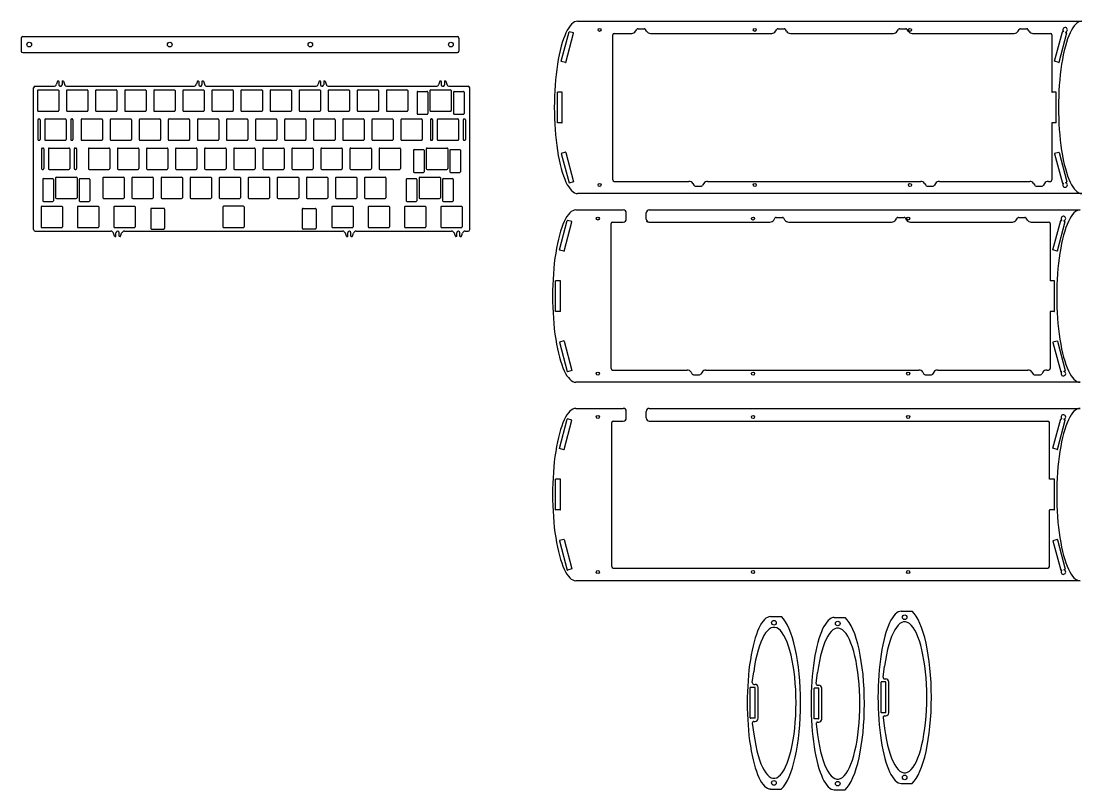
# Model space of a CAD drawing. Header units: millimetres. Extents: x -1211 to -100, y -1155 to 1320.
# Drawn here: x -1211 to -516, y -403 to 100 of the extents above; entities that cross this region are included whole.
import ezdxf

# ---------------------------------------------------------------- set-up
doc = ezdxf.new("R2010")
doc.units = ezdxf.units.MM
doc.layers.get('0').update_dxf_attribs({"lineweight": 25, "true_color": 0xffffff})
doc.layers.add('f1', color=7, linetype='Continuous', lineweight=25, true_color=0x000000)
doc.layers.add('Plate', color=7, linetype='Continuous', lineweight=25, true_color=0x000000)

msp = doc.modelspace()

# ---------------------------------------------------------------- linework, layer by layer
for p, q in [((-846.41, 100.09), (-516.05, 100.09)), ((-823.38, -3.84), (-823.38, 91.09)), ((-822.38, 92.09), (-810.94, 92.09)), ((-808.41, 93.47), (-807.64, 94.68)), ((-806.8, 95.14), (-802.8, 95.14)), ((-801.19, 93.47), (-801.95, 94.68)), ((-798.66, 92.09), (-719.24, 92.09)), ((-716.72, 93.47), (-715.95, 94.68)), ((-715.1, 95.14), (-711.1, 95.14)), ((-709.49, 93.47), (-710.26, 94.68)), ((-706.96, 92.09), (-639.49, 92.09)), ((-636.96, 93.47), (-636.19, 94.68)), ((-635.35, 95.14), (-631.35, 95.14)), ((-629.74, 93.47), (-630.5, 94.68)), ((-627.21, 92.09), (-560.34, 92.09)), ((-557.82, 93.47), (-557.05, 94.68)), ((-556.2, 95.14), (-552.2, 95.14)), ((-550.59, 93.47), (-551.36, 94.68)), ((-548.06, 92.09), (-536.63, 92.09)), ((-535.63, 91.09), (-535.63, 53.77)), ((-1202.88, -36.46), (-1202.88, 56.46)), ((-1201.88, 57.46), (-1189.8, 57.46)), ((-1187.27, 60.76), (-1187.9, 58.84)), ((-1186.35, 60.66), (-1186.35, 58.51)), ((-1184.25, 60.66), (-1184.25, 58.51)), ((-1183.33, 60.76), (-1182.7, 58.84)), ((-1180.8, 57.46), (-1098.1, 57.46)), ((-1095.57, 60.76), (-1096.2, 58.84)), ((-1094.65, 60.66), (-1094.65, 58.51)), ((-1092.55, 60.66), (-1092.55, 58.51)), ((-1091.63, 60.76), (-1091, 58.84)), ((-1089.1, 57.46), (-1018.35, 57.46)), ((-1015.82, 60.76), (-1016.45, 58.84)), ((-1014.9, 60.66), (-1014.9, 58.51)), ((-1012.8, 60.66), (-1012.8, 58.51)), ((-1011.88, 60.76), (-1011.25, 58.84)), ((-1009.35, 57.46), (-939.2, 57.46)), ((-936.67, 60.76), (-937.3, 58.84)), ((-935.75, 60.66), (-935.75, 58.51)), ((-933.65, 60.66), (-933.65, 58.51)), ((-932.73, 60.76), (-932.1, 58.84)), ((-930.2, 57.46), (-918.12, 57.46)), ((-917.12, -36.46), (-917.12, 56.46)), ((-1200.35, 54.6), (-1200.35, 41.6)), ((-1199.85, 55.1), (-1186.85, 55.1)), ((-1186.35, 54.6), (-1186.35, 41.6)), ((-1181.3, 54.6), (-1181.3, 41.6)), ((-1180.8, 55.1), (-1167.8, 55.1)), ((-1167.3, 54.6), (-1167.3, 41.6)), ((-1162.25, 54.6), (-1162.25, 41.6)), ((-1161.75, 55.1), (-1148.75, 55.1)), ((-1148.25, 54.6), (-1148.25, 41.6)), ((-1143.2, 54.6), (-1143.2, 41.6)), ((-1142.7, 55.1), (-1129.7, 55.1)), ((-1129.2, 54.6), (-1129.2, 41.6)), ((-1124.15, 54.6), (-1124.15, 41.6)), ((-1123.65, 55.1), (-1110.65, 55.1)), ((-1110.15, 54.6), (-1110.15, 41.6)), ((-1105.1, 54.6), (-1105.1, 41.6)), ((-1104.6, 55.1), (-1091.6, 55.1)), ((-1091.1, 54.6), (-1091.1, 41.6)), ((-1086.05, 54.6), (-1086.05, 41.6)), ((-1085.55, 55.1), (-1072.55, 55.1)), ((-1072.05, 54.6), (-1072.05, 41.6)), ((-1067, 54.6), (-1067, 41.6)), ((-1066.5, 55.1), (-1053.5, 55.1)), ((-1053, 54.6), (-1053, 41.6)), ((-1047.95, 54.6), (-1047.95, 41.6)), ((-1047.45, 55.1), (-1034.45, 55.1)), ((-1033.95, 54.6), (-1033.95, 41.6)), ((-1028.9, 54.6), (-1028.9, 41.6)), ((-1028.4, 55.1), (-1015.4, 55.1)), ((-1014.9, 54.6), (-1014.9, 41.6)), ((-1009.85, 54.6), (-1009.85, 41.6)), ((-1009.35, 55.1), (-996.35, 55.1)), ((-995.85, 54.6), (-995.85, 41.6)), ((-990.8, 54.6), (-990.8, 41.6)), ((-990.3, 55.1), (-977.3, 55.1)), ((-976.8, 54.6), (-976.8, 41.6)), ((-971.75, 54.6), (-971.75, 41.6)), ((-971.25, 55.1), (-958.25, 55.1)), ((-957.75, 54.6), (-957.75, 41.6)), ((-951.61, 53.6), (-951.61, 39.6)), ((-951.11, 54.1), (-945.11, 54.1)), ((-944.61, 53.6), (-944.61, 39.6)), ((-943.18, 54.6), (-943.18, 41.6)), ((-942.68, 55.1), (-929.68, 55.1)), ((-929.18, 54.6), (-929.18, 41.6)), ((-927.74, 53.6), (-927.74, 39.6)), ((-927.24, 54.1), (-921.24, 54.1)), ((-920.74, 53.6), (-920.74, 39.6)), ((-1200.09, 35.55), (-1200.09, 22.55)), ((-1199.85, 41.1), (-1186.85, 41.1)), ((-1199.59, 36.05), (-1199.09, 36.05)), ((-1198.59, 35.55), (-1198.59, 22.55)), ((-1195.59, 35.55), (-1195.59, 22.55)), ((-1195.09, 36.05), (-1182.09, 36.05)), ((-1181.59, 35.55), (-1181.59, 22.55)), ((-1180.8, 41.1), (-1167.8, 41.1)), ((-1178.59, 35.55), (-1178.59, 22.55)), ((-1178.09, 36.05), (-1177.59, 36.05)), ((-1177.09, 35.55), (-1177.09, 22.55)), ((-1171.78, 35.55), (-1171.78, 22.55)), ((-1171.28, 36.05), (-1158.28, 36.05)), ((-1161.75, 41.1), (-1148.75, 41.1)), ((-1157.78, 35.55), (-1157.78, 22.55)), ((-1152.72, 35.55), (-1152.72, 22.55)), ((-1152.22, 36.05), (-1139.22, 36.05)), ((-1142.7, 41.1), (-1129.7, 41.1)), ((-1138.72, 35.55), (-1138.72, 22.55)), ((-1133.68, 35.55), (-1133.68, 22.55)), ((-1133.18, 36.05), (-1120.18, 36.05)), ((-1123.65, 41.1), (-1110.65, 41.1)), ((-1119.68, 35.55), (-1119.68, 22.55)), ((-1114.62, 35.55), (-1114.62, 22.55)), ((-1114.12, 36.05), (-1101.12, 36.05)), ((-1104.6, 41.1), (-1091.6, 41.1)), ((-1100.62, 35.55), (-1100.62, 22.55)), ((-1095.58, 35.55), (-1095.58, 22.55)), ((-1095.08, 36.05), (-1082.08, 36.05)), ((-1085.55, 41.1), (-1072.55, 41.1)), ((-1081.58, 35.55), (-1081.58, 22.55)), ((-1076.53, 35.55), (-1076.53, 22.55)), ((-1076.03, 36.05), (-1063.03, 36.05)), ((-1066.5, 41.1), (-1053.5, 41.1)), ((-1062.53, 35.55), (-1062.53, 22.55)), ((-1057.47, 35.55), (-1057.47, 22.55)), ((-1056.97, 36.05), (-1043.97, 36.05)), ((-1047.45, 41.1), (-1034.45, 41.1)), ((-1043.47, 35.55), (-1043.47, 22.55)), ((-1038.43, 35.55), (-1038.43, 22.55)), ((-1037.93, 36.05), (-1024.93, 36.05)), ((-1028.4, 41.1), (-1015.4, 41.1)), ((-1024.43, 35.55), (-1024.43, 22.55)), ((-1019.38, 35.55), (-1019.38, 22.55)), ((-1018.88, 36.05), (-1005.88, 36.05)), ((-1009.35, 41.1), (-996.35, 41.1)), ((-1005.38, 35.55), (-1005.38, 22.55)), ((-1000.33, 35.55), (-1000.33, 22.55)), ((-999.83, 36.05), (-986.83, 36.05)), ((-990.3, 41.1), (-977.3, 41.1)), ((-986.33, 35.55), (-986.33, 22.55)), ((-981.27, 35.55), (-981.27, 22.55)), ((-980.77, 36.05), (-967.77, 36.05)), ((-971.25, 41.1), (-958.25, 41.1)), ((-967.27, 35.55), (-967.27, 22.55)), ((-962.23, 35.55), (-962.23, 22.55)), ((-961.73, 36.05), (-948.73, 36.05)), ((-951.11, 39.1), (-945.11, 39.1)), ((-948.23, 35.55), (-948.23, 22.55)), ((-942.91, 35.55), (-942.91, 22.55)), ((-942.68, 41.1), (-929.68, 41.1)), ((-942.41, 36.05), (-941.91, 36.05)), ((-941.41, 35.55), (-941.41, 22.55)), ((-938.41, 35.55), (-938.41, 22.55)), ((-937.91, 36.05), (-924.91, 36.05)), ((-927.24, 39.1), (-921.24, 39.1)), ((-924.41, 35.55), (-924.41, 22.55)), ((-921.41, 35.55), (-921.41, 22.55)), ((-920.91, 36.05), (-920.41, 36.05)), ((-919.91, 35.55), (-919.91, 22.55)), ((-535.63, 33.47), (-535.63, -3.84)), ((-1199.59, 22.05), (-1199.09, 22.05)), ((-1195.09, 22.05), (-1182.09, 22.05)), ((-1178.09, 22.05), (-1177.59, 22.05)), ((-1171.28, 22.05), (-1158.28, 22.05)), ((-1152.22, 22.05), (-1139.22, 22.05)), ((-1133.18, 22.05), (-1120.18, 22.05)), ((-1114.12, 22.05), (-1101.12, 22.05)), ((-1095.08, 22.05), (-1082.08, 22.05)), ((-1076.03, 22.05), (-1063.03, 22.05)), ((-1056.97, 22.05), (-1043.97, 22.05)), ((-1037.93, 22.05), (-1024.93, 22.05)), ((-1018.88, 22.05), (-1005.88, 22.05)), ((-999.83, 22.05), (-986.83, 22.05)), ((-980.77, 22.05), (-967.77, 22.05)), ((-961.73, 22.05), (-948.73, 22.05)), ((-942.41, 22.05), (-941.91, 22.05)), ((-937.91, 22.05), (-924.91, 22.05)), ((-920.91, 22.05), (-920.41, 22.05)), ((-1197.71, 16.5), (-1197.71, 3.5)), ((-1197.21, 17), (-1196.71, 17)), ((-1196.21, 16.5), (-1196.21, 3.5)), ((-1193.21, 16.5), (-1193.21, 3.5)), ((-1192.71, 17), (-1179.71, 17)), ((-1179.21, 16.5), (-1179.21, 3.5)), ((-1176.21, 16.5), (-1176.21, 3.5)), ((-1175.71, 17), (-1175.21, 17)), ((-1174.71, 16.5), (-1174.71, 3.5)), ((-1167.01, 16.5), (-1167.01, 3.5)), ((-1166.51, 17), (-1153.51, 17)), ((-1153.01, 16.5), (-1153.01, 3.5)), ((-1147.96, 16.5), (-1147.96, 3.5)), ((-1147.46, 17), (-1134.46, 17)), ((-1133.96, 16.5), (-1133.96, 3.5)), ((-1128.91, 16.5), (-1128.91, 3.5)), ((-1128.41, 17), (-1115.41, 17)), ((-1114.91, 16.5), (-1114.91, 3.5)), ((-1109.86, 16.5), (-1109.86, 3.5)), ((-1109.36, 17), (-1096.36, 17)), ((-1095.86, 16.5), (-1095.86, 3.5)), ((-1090.81, 16.5), (-1090.81, 3.5)), ((-1090.31, 17), (-1077.31, 17)), ((-1076.81, 16.5), (-1076.81, 3.5)), ((-1071.76, 16.5), (-1071.76, 3.5)), ((-1071.26, 17), (-1058.26, 17)), ((-1057.76, 16.5), (-1057.76, 3.5)), ((-1052.71, 16.5), (-1052.71, 3.5)), ((-1052.21, 17), (-1039.21, 17)), ((-1038.71, 16.5), (-1038.71, 3.5)), ((-1033.66, 16.5), (-1033.66, 3.5)), ((-1033.16, 17), (-1020.16, 17)), ((-1019.66, 16.5), (-1019.66, 3.5)), ((-1014.61, 16.5), (-1014.61, 3.5)), ((-1014.11, 17), (-1001.11, 17)), ((-1000.61, 16.5), (-1000.61, 3.5)), ((-995.56, 16.5), (-995.56, 3.5)), ((-995.06, 17), (-982.06, 17)), ((-981.56, 16.5), (-981.56, 3.5)), ((-976.51, 16.5), (-976.51, 3.5)), ((-976.01, 17), (-963.01, 17)), ((-962.51, 16.5), (-962.51, 3.5)), ((-953.99, 15.5), (-953.99, 1.5)), ((-953.49, 16), (-947.49, 16)), ((-946.99, 15.5), (-946.99, 1.5)), ((-945.56, 16.5), (-945.56, 3.5)), ((-945.06, 17), (-932.06, 17)), ((-931.56, 16.5), (-931.56, 3.5)), ((-930.12, 15.5), (-930.12, 1.5)), ((-929.62, 16), (-923.62, 16)), ((-923.12, 15.5), (-923.12, 1.5)), ((-1197.21, 3), (-1196.71, 3)), ((-1192.71, 3), (-1179.71, 3)), ((-1175.71, 3), (-1175.21, 3)), ((-1166.51, 3), (-1153.51, 3)), ((-1147.46, 3), (-1134.46, 3)), ((-1128.41, 3), (-1115.41, 3)), ((-1109.36, 3), (-1096.36, 3)), ((-1090.31, 3), (-1077.31, 3)), ((-1071.26, 3), (-1058.26, 3)), ((-1052.21, 3), (-1039.21, 3)), ((-1033.16, 3), (-1020.16, 3)), ((-1014.11, 3), (-1001.11, 3)), ((-995.06, 3), (-982.06, 3)), ((-976.01, 3), (-963.01, 3)), ((-953.49, 1), (-947.49, 1)), ((-945.06, 3), (-932.06, 3)), ((-929.62, 1), (-923.62, 1)), ((-1196.88, -3.55), (-1196.88, -17.55)), ((-1196.38, -3.05), (-1190.38, -3.05)), ((-1189.88, -3.55), (-1189.88, -17.55)), ((-1188.44, -2.55), (-1188.44, -15.55)), ((-1187.94, -2.05), (-1174.94, -2.05)), ((-1174.44, -2.55), (-1174.44, -15.55)), ((-1173.01, -3.55), (-1173.01, -17.55)), ((-1172.51, -3.05), (-1166.51, -3.05)), ((-1166.01, -3.55), (-1166.01, -17.55)), ((-1157.49, -2.55), (-1157.49, -15.55)), ((-1156.99, -2.05), (-1143.99, -2.05)), ((-1143.49, -2.55), (-1143.49, -15.55)), ((-1138.44, -2.55), (-1138.44, -15.55)), ((-1137.94, -2.05), (-1124.94, -2.05)), ((-1124.44, -2.55), (-1124.44, -15.55)), ((-1119.39, -2.55), (-1119.39, -15.55)), ((-1118.89, -2.05), (-1105.89, -2.05)), ((-1105.39, -2.55), (-1105.39, -15.55)), ((-1100.34, -2.55), (-1100.34, -15.55)), ((-1099.84, -2.05), (-1086.84, -2.05)), ((-1086.34, -2.55), (-1086.34, -15.55)), ((-1081.29, -2.55), (-1081.29, -15.55)), ((-1080.79, -2.05), (-1067.79, -2.05)), ((-1067.29, -2.55), (-1067.29, -15.55)), ((-1062.24, -2.55), (-1062.24, -15.55)), ((-1061.74, -2.05), (-1048.74, -2.05)), ((-1048.24, -2.55), (-1048.24, -15.55)), ((-1043.19, -2.55), (-1043.19, -15.55)), ((-1042.69, -2.05), (-1029.69, -2.05)), ((-1029.19, -2.55), (-1029.19, -15.55)), ((-1024.14, -2.55), (-1024.14, -15.55)), ((-1023.64, -2.05), (-1010.64, -2.05)), ((-1010.14, -2.55), (-1010.14, -15.55)), ((-1005.09, -2.55), (-1005.09, -15.55)), ((-1004.59, -2.05), (-991.59, -2.05)), ((-991.09, -2.55), (-991.09, -15.55)), ((-986.04, -2.55), (-986.04, -15.55)), ((-985.54, -2.05), (-972.54, -2.05)), ((-972.04, -2.55), (-972.04, -15.55)), ((-958.76, -3.55), (-958.76, -17.55)), ((-958.26, -3.05), (-952.26, -3.05)), ((-951.76, -3.55), (-951.76, -17.55)), ((-950.32, -2.55), (-950.32, -15.55)), ((-949.82, -2.05), (-936.82, -2.05)), ((-936.32, -2.55), (-936.32, -15.55)), ((-934.88, -3.55), (-934.88, -17.55)), ((-934.38, -3.05), (-928.38, -3.05)), ((-927.88, -3.55), (-927.88, -17.55)), ((-822.38, -4.84), (-773.49, -4.84)), ((-770.96, -6.22), (-770.19, -7.43)), ((-763.73, -6.22), (-764.5, -7.43)), ((-761.2, -4.84), (-621.61, -4.84)), ((-619.08, -6.22), (-618.32, -7.43)), ((-611.86, -6.22), (-612.63, -7.43)), ((-609.33, -4.84), (-550.18, -4.84)), ((-547.65, -6.22), (-546.88, -7.43)), ((-540.42, -6.22), (-541.19, -7.43)), ((-537.89, -4.84), (-536.63, -4.84)), ((-516.05, -12.84), (-846.41, -12.84)), ((-769.35, -7.89), (-765.34, -7.89)), ((-617.47, -7.89), (-613.47, -7.89)), ((-546.04, -7.89), (-542.03, -7.89)), ((-1196.38, -18.05), (-1190.38, -18.05)), ((-1187.94, -16.05), (-1174.94, -16.05)), ((-1172.51, -18.05), (-1166.51, -18.05)), ((-1156.99, -16.05), (-1143.99, -16.05)), ((-1137.94, -16.05), (-1124.94, -16.05)), ((-1118.89, -16.05), (-1105.89, -16.05)), ((-1099.84, -16.05), (-1086.84, -16.05)), ((-1080.79, -16.05), (-1067.79, -16.05)), ((-1061.74, -16.05), (-1048.74, -16.05)), ((-1042.69, -16.05), (-1029.69, -16.05)), ((-1023.64, -16.05), (-1010.64, -16.05)), ((-1004.59, -16.05), (-991.59, -16.05)), ((-985.54, -16.05), (-972.54, -16.05)), ((-958.26, -18.05), (-952.26, -18.05)), ((-949.82, -16.05), (-936.82, -16.05)), ((-934.38, -18.05), (-928.38, -18.05)), ((-1197.97, -21.6), (-1197.97, -34.6)), ((-1197.47, -21.1), (-1184.47, -21.1)), ((-1183.97, -21.6), (-1183.97, -34.6)), ((-1174.16, -21.6), (-1174.16, -34.6)), ((-1173.66, -21.1), (-1160.66, -21.1)), ((-1160.16, -21.6), (-1160.16, -34.6)), ((-1150.34, -21.6), (-1150.34, -34.6)), ((-1149.84, -21.1), (-1136.84, -21.1)), ((-1136.34, -21.6), (-1136.34, -34.6)), ((-1117.01, -23.07), (-1117.01, -35.57)), ((-1078.91, -21.6), (-1078.91, -34.6)), ((-1064.91, -21.6), (-1064.91, -34.6)), ((-1026.81, -23.07), (-1026.81, -35.57)), ((-1007.47, -21.6), (-1007.47, -34.6)), ((-1006.97, -21.1), (-993.97, -21.1)), ((-993.47, -21.6), (-993.47, -34.6)), ((-983.66, -21.6), (-983.66, -34.6)), ((-983.16, -21.1), (-970.16, -21.1)), ((-969.66, -21.6), (-969.66, -34.6)), ((-959.84, -21.6), (-959.84, -34.6)), ((-959.34, -21.1), (-946.34, -21.1)), ((-945.84, -21.6), (-945.84, -34.6)), ((-936.03, -21.6), (-936.03, -34.6)), ((-935.53, -21.1), (-922.53, -21.1)), ((-922.03, -21.6), (-922.03, -34.6)), ((-847.55, -23.54), (-816.51, -23.54)), ((-814.51, -29.54), (-814.51, -25.54)), ((-801.51, -29.54), (-801.51, -25.54)), ((-799.51, -23.54), (-517.18, -23.54)), ((-824.51, -127.46), (-824.51, -32.54)), ((-823.51, -31.54), (-816.51, -31.54)), ((-799.51, -31.54), (-720.38, -31.54)), ((-717.85, -30.15), (-717.08, -28.95)), ((-716.24, -28.49), (-712.24, -28.49)), ((-710.62, -30.15), (-711.39, -28.95)), ((-708.1, -31.54), (-640.63, -31.54)), ((-638.1, -30.15), (-637.33, -28.95)), ((-636.49, -28.49), (-632.48, -28.49)), ((-630.87, -30.15), (-631.64, -28.95)), ((-628.34, -31.54), (-561.48, -31.54)), ((-558.95, -30.15), (-558.18, -28.95)), ((-557.34, -28.49), (-553.34, -28.49)), ((-551.72, -30.15), (-552.49, -28.95)), ((-549.2, -31.54), (-537.76, -31.54)), ((-536.76, -32.54), (-536.76, -69.85)), ((-1201.88, -37.46), (-1152.34, -37.46)), ((-1197.47, -35.1), (-1184.47, -35.1)), ((-1173.66, -35.1), (-1160.66, -35.1)), ((-1149.81, -40.76), (-1150.44, -38.84)), ((-1149.84, -35.1), (-1136.84, -35.1)), ((-1148.89, -40.66), (-1148.89, -38.51)), ((-1146.79, -40.66), (-1146.79, -38.51)), ((-1145.87, -40.76), (-1145.24, -38.84)), ((-1143.34, -37.46), (-1000.47, -37.46)), ((-1078.41, -35.1), (-1065.41, -35.1)), ((-1006.97, -35.1), (-993.97, -35.1)), ((-997.94, -40.76), (-998.57, -38.84)), ((-997.02, -40.66), (-997.02, -38.51)), ((-994.92, -40.66), (-994.92, -38.51)), ((-994, -40.76), (-993.37, -38.84)), ((-991.47, -37.46), (-929.03, -37.46)), ((-983.16, -35.1), (-970.16, -35.1)), ((-959.34, -35.1), (-946.34, -35.1)), ((-935.53, -35.1), (-922.53, -35.1)), ((-926.5, -40.76), (-927.13, -38.84)), ((-925.58, -40.66), (-925.58, -38.51)), ((-923.48, -40.66), (-923.48, -38.51)), ((-922.56, -40.76), (-921.93, -38.84)), ((-920.03, -37.46), (-918.12, -37.46)), ((-536.76, -90.15), (-536.76, -127.46)), ((-823.51, -128.46), (-774.62, -128.46)), ((-772.09, -129.85), (-771.32, -131.05)), ((-770.48, -131.51), (-766.48, -131.51)), ((-764.87, -129.85), (-765.63, -131.05)), ((-762.34, -128.46), (-622.75, -128.46)), ((-620.22, -129.85), (-619.45, -131.05)), ((-618.61, -131.51), (-614.6, -131.51)), ((-612.99, -129.85), (-613.76, -131.05)), ((-610.46, -128.46), (-551.31, -128.46)), ((-548.78, -129.85), (-548.01, -131.05)), ((-547.17, -131.51), (-543.17, -131.51)), ((-541.55, -129.85), (-542.32, -131.05)), ((-539.03, -128.46), (-537.76, -128.46)), ((-517.18, -136.46), (-847.55, -136.46)), ((-847.55, -153.54), (-816.51, -153.54)), ((-814.51, -159.85), (-814.51, -155.54)), ((-801.51, -159.85), (-801.51, -155.54)), ((-799.51, -153.54), (-517.18, -153.54)), ((-824.04, -257.15), (-824.04, -162.85)), ((-823.04, -161.85), (-816.51, -161.85)), ((-799.51, -161.85), (-538.24, -161.85)), ((-537.24, -199.85), (-537.24, -162.85)), ((-537.24, -257.15), (-537.24, -220.15)), ((-823.04, -258.15), (-538.24, -258.15)), ((-517.18, -266.46), (-847.55, -266.46)), ((-720, -290), (-712.86, -290)), ((-678.21, -290.52), (-671.07, -290.52)), ((-634.32, -286.4), (-627.19, -286.4)), ((-731.93, -333.25), (-730.98, -326.1)), ((-690.14, -333.76), (-689.19, -326.61)), ((-646.25, -329.65), (-645.31, -322.5)), ((-645.26, -330.78), (-644.49, -330.78)), ((-642.49, -353.02), (-642.49, -332.78)), ((-730.94, -334.38), (-730.17, -334.38)), ((-728.17, -356.61), (-728.17, -336.38)), ((-689.15, -334.89), (-688.38, -334.89)), ((-686.38, -357.13), (-686.38, -336.89)), ((-731.93, -359.75), (-730.97, -366.96)), ((-730.94, -358.61), (-730.17, -358.61)), ((-690.14, -360.26), (-689.17, -367.47)), ((-689.14, -359.13), (-688.38, -359.13)), ((-646.25, -356.15), (-645.29, -363.36)), ((-645.26, -355.02), (-644.49, -355.02)), ((-720, -402.93), (-712.86, -402.93)), ((-634.32, -399.33), (-627.19, -399.33)), ((-678.21, -403.44), (-671.07, -403.44))]:
    msp.add_line(p, q)
at = {"color": 7, "true_color": 0x000000}
for p, q in [((-1126.11, -23.07), (-1126.11, -35.57)), ((-1117.51, -22.57), (-1125.61, -22.57)), ((-1065.41, -21.1), (-1078.41, -21.1)), ((-1026.31, -22.57), (-1018.21, -22.57)), ((-1017.71, -23.07), (-1017.71, -35.57)), ((-1125.61, -36.07), (-1117.51, -36.07)), ((-1018.21, -36.07), (-1026.31, -36.07))]:
    msp.add_line(p, q, dxfattribs=at)
for centre, radius in [((-832.02, 94.42), 1), ((-730.34, 94.42), 1), ((-628.66, 94.42), 1), ((-832.02, -7.18), 1), ((-730.34, -7.18), 1), ((-628.66, -7.18), 1), ((-833.16, -29.2), 1), ((-731.48, -29.2), 1), ((-629.8, -29.2), 1), ((-833.16, -130.8), 1), ((-731.48, -130.8), 1), ((-629.8, -130.8), 1), ((-833.16, -159.2), 1), ((-731.48, -159.2), 1), ((-629.8, -159.2), 1), ((-833.16, -260.8), 1), ((-731.48, -260.8), 1), ((-629.8, -260.8), 1), ((-632.09, -290.4), 1.51), ((-717.77, -294), 1.51), ((-675.98, -294.52), 1.51), ((-632.09, -395.33), 1.51), ((-717.77, -398.93), 1.51), ((-675.98, -399.44), 1.51)]:
    msp.add_circle(centre, radius)
for centre, radius, start, end in [((-822.38, 91.09), 1, 90, 180), ((-810.94, 95.09), 3, 270, 327.42053), ((-806.8, 94.14), 1, 90, 147.42053), ((-802.8, 94.14), 1, 32.57947, 90), ((-798.66, 95.09), 3, 212.57947, 270), ((-719.24, 95.09), 3, 270, 327.42053), ((-715.1, 94.14), 1, 90, 147.42053), ((-711.1, 94.14), 1, 32.57947, 90), ((-706.96, 95.09), 3, 212.57947, 270), ((-639.49, 95.09), 3, 270, 327.42053), ((-635.35, 94.14), 1, 90, 147.42053), ((-631.35, 94.14), 1, 32.57947, 90), ((-627.21, 95.09), 3, 212.57947, 270), ((-560.34, 95.09), 3, 270, 327.42053), ((-556.2, 94.14), 1, 90, 147.42053), ((-552.2, 94.14), 1, 32.57947, 90), ((-548.06, 95.09), 3, 212.57947, 270), ((-536.63, 91.09), 1, 0, 90), ((-528.65, 93.2), 0.1, 75, 165), ((-526.98, 94.42), 1.51, 283.77733, 226.22267), ((-528.09, 93.26), 0.1, 255, 46.22267), ((-526.6, 92.86), 0.1, 103.77733, 255), ((-525.85, 92.45), 0.1, 345, 75), ((-1210, 89), 1, 90, 180), ((-925.2, 89), 1, 360, 90), ((-1210, 80.5), 1, 180, 270), ((-925.2, 80.5), 1, 270, 360), ((-533.8, 73.98), 0.1, 165, 255), ((-531, 73.23), 0.1, 255, 345), ((-1201.88, 56.46), 1, 90, 180), ((-1189.8, 59.46), 2, 270, 341.84729), ((-1185.3, 58.51), 1.05, 180, 341.00335), ((-1185.3, 58.51), 1.05, 341.00335, 360), ((-1180.8, 59.46), 2, 198.15271, 270), ((-1098.1, 59.46), 2, 270, 341.84729), ((-1093.6, 58.51), 1.05, 180, 341.00335), ((-1093.6, 58.51), 1.05, 341.00335, 360), ((-1089.1, 59.46), 2, 198.15271, 270), ((-1018.35, 59.46), 2, 270, 341.84729), ((-1013.85, 58.51), 1.05, 180, 341.00335), ((-1013.85, 58.51), 1.05, 341.00335, 360), ((-1009.35, 59.46), 2, 198.15271, 270), ((-939.2, 59.46), 2, 270, 341.84729), ((-934.7, 58.51), 1.05, 180, 341.00335), ((-934.7, 58.51), 1.05, 341.00335, 360), ((-930.2, 59.46), 2, 198.15271, 270), ((-918.12, 56.46), 1, 0, 90), ((-1199.85, 54.6), 0.5, 90, 180), ((-1186.85, 54.6), 0.5, 0, 90), ((-1180.8, 54.6), 0.5, 90, 180), ((-1167.8, 54.6), 0.5, 0, 90), ((-1161.75, 54.6), 0.5, 90, 180), ((-1148.75, 54.6), 0.5, 0, 90), ((-1142.7, 54.6), 0.5, 90, 180), ((-1129.7, 54.6), 0.5, 0, 90), ((-1123.65, 54.6), 0.5, 90, 180), ((-1110.65, 54.6), 0.5, 0, 90), ((-1104.6, 54.6), 0.5, 90, 180), ((-1091.6, 54.6), 0.5, 0, 90), ((-1085.55, 54.6), 0.5, 90, 180), ((-1072.55, 54.6), 0.5, 0, 90), ((-1066.5, 54.6), 0.5, 90, 180), ((-1053.5, 54.6), 0.5, 0, 90), ((-1047.45, 54.6), 0.5, 90, 180), ((-1034.45, 54.6), 0.5, 0, 90), ((-1028.4, 54.6), 0.5, 90, 180), ((-1015.4, 54.6), 0.5, 0, 90), ((-1009.35, 54.6), 0.5, 90, 180), ((-996.35, 54.6), 0.5, 0, 90), ((-990.3, 54.6), 0.5, 90, 180), ((-977.3, 54.6), 0.5, 0, 90), ((-971.25, 54.6), 0.5, 90, 180), ((-958.25, 54.6), 0.5, 0, 90), ((-951.11, 53.6), 0.5, 90, 180), ((-945.11, 53.6), 0.5, 0, 90), ((-942.68, 54.6), 0.5, 90, 180), ((-929.68, 54.6), 0.5, 0, 90), ((-927.24, 53.6), 0.5, 90, 180), ((-921.24, 53.6), 0.5, 0, 90), ((-535.53, 53.77), 0.1, 180, 270), ((-532.92, 53.57), 0.1, 0, 90), ((-1199.85, 41.6), 0.5, 180, 270), ((-1199.59, 35.55), 0.5, 90, 180), ((-1199.09, 35.55), 0.5, 0, 90), ((-1195.09, 35.55), 0.5, 90, 180), ((-1186.85, 41.6), 0.5, 270, 0), ((-1182.09, 35.55), 0.5, 0, 90), ((-1180.8, 41.6), 0.5, 180, 270), ((-1178.09, 35.55), 0.5, 90, 180), ((-1177.59, 35.55), 0.5, 0, 90), ((-1171.28, 35.55), 0.5, 90, 180), ((-1167.8, 41.6), 0.5, 270, 0), ((-1161.75, 41.6), 0.5, 180, 270), ((-1158.28, 35.55), 0.5, 0, 90), ((-1152.22, 35.55), 0.5, 90, 180), ((-1148.75, 41.6), 0.5, 270, 0), ((-1142.7, 41.6), 0.5, 180, 270), ((-1139.22, 35.55), 0.5, 0, 90), ((-1133.18, 35.55), 0.5, 90, 180), ((-1129.7, 41.6), 0.5, 270, 0), ((-1123.65, 41.6), 0.5, 180, 270), ((-1120.18, 35.55), 0.5, 0, 90), ((-1114.12, 35.55), 0.5, 90, 180), ((-1110.65, 41.6), 0.5, 270, 0), ((-1104.6, 41.6), 0.5, 180, 270), ((-1101.12, 35.55), 0.5, 0, 90), ((-1095.08, 35.55), 0.5, 90, 180), ((-1091.6, 41.6), 0.5, 270, 0), ((-1085.55, 41.6), 0.5, 180, 270), ((-1082.08, 35.55), 0.5, 0, 90), ((-1076.03, 35.55), 0.5, 90, 180), ((-1072.55, 41.6), 0.5, 270, 0), ((-1066.5, 41.6), 0.5, 180, 270), ((-1063.03, 35.55), 0.5, 0, 90), ((-1056.97, 35.55), 0.5, 90, 180), ((-1053.5, 41.6), 0.5, 270, 0), ((-1047.45, 41.6), 0.5, 180, 270), ((-1043.97, 35.55), 0.5, 0, 90), ((-1037.93, 35.55), 0.5, 90, 180), ((-1034.45, 41.6), 0.5, 270, 0), ((-1028.4, 41.6), 0.5, 180, 270), ((-1024.93, 35.55), 0.5, 0, 90), ((-1018.88, 35.55), 0.5, 90, 180), ((-1015.4, 41.6), 0.5, 270, 0), ((-1009.35, 41.6), 0.5, 180, 270), ((-1005.88, 35.55), 0.5, 0, 90), ((-999.83, 35.55), 0.5, 90, 180), ((-996.35, 41.6), 0.5, 270, 0), ((-990.3, 41.6), 0.5, 180, 270), ((-986.83, 35.55), 0.5, 0, 90), ((-980.77, 35.55), 0.5, 90, 180), ((-977.3, 41.6), 0.5, 270, 0), ((-971.25, 41.6), 0.5, 180, 270), ((-967.77, 35.55), 0.5, 0, 90), ((-961.73, 35.55), 0.5, 90, 180), ((-958.25, 41.6), 0.5, 270, 0), ((-951.11, 39.6), 0.5, 180, 270), ((-948.73, 35.55), 0.5, 0, 90), ((-945.11, 39.6), 0.5, 270, 0), ((-942.68, 41.6), 0.5, 180, 270), ((-942.41, 35.55), 0.5, 90, 180), ((-941.91, 35.55), 0.5, 0, 90), ((-937.91, 35.55), 0.5, 90, 180), ((-929.68, 41.6), 0.5, 270, 0), ((-927.24, 39.6), 0.5, 180, 270), ((-924.91, 35.55), 0.5, 0, 90), ((-920.91, 35.55), 0.5, 90, 180), ((-921.24, 39.6), 0.5, 270, 0), ((-920.41, 35.55), 0.5, 0, 90), ((-535.53, 33.47), 0.1, 90, 180), ((-532.92, 33.67), 0.1, 270, 0), ((-1199.59, 22.55), 0.5, 180, 270), ((-1199.09, 22.55), 0.5, 270, 0), ((-1195.09, 22.55), 0.5, 180, 270), ((-1182.09, 22.55), 0.5, 270, 0), ((-1178.09, 22.55), 0.5, 180, 270), ((-1177.59, 22.55), 0.5, 270, 0), ((-1171.28, 22.55), 0.5, 180, 270), ((-1158.28, 22.55), 0.5, 270, 0), ((-1152.22, 22.55), 0.5, 180, 270), ((-1139.22, 22.55), 0.5, 270, 0), ((-1133.18, 22.55), 0.5, 180, 270), ((-1120.18, 22.55), 0.5, 270, 0), ((-1114.12, 22.55), 0.5, 180, 270), ((-1101.12, 22.55), 0.5, 270, 0), ((-1095.08, 22.55), 0.5, 180, 270), ((-1082.08, 22.55), 0.5, 270, 0), ((-1076.03, 22.55), 0.5, 180, 270), ((-1063.03, 22.55), 0.5, 270, 0), ((-1056.97, 22.55), 0.5, 180, 270), ((-1043.97, 22.55), 0.5, 270, 0), ((-1037.93, 22.55), 0.5, 180, 270), ((-1024.93, 22.55), 0.5, 270, 0), ((-1018.88, 22.55), 0.5, 180, 270), ((-1005.88, 22.55), 0.5, 270, 0), ((-999.83, 22.55), 0.5, 180, 270), ((-986.83, 22.55), 0.5, 270, 0), ((-980.77, 22.55), 0.5, 180, 270), ((-967.77, 22.55), 0.5, 270, 0), ((-961.73, 22.55), 0.5, 180, 270), ((-948.73, 22.55), 0.5, 270, 0), ((-942.41, 22.55), 0.5, 180, 270), ((-941.91, 22.55), 0.5, 270, 0), ((-937.91, 22.55), 0.5, 180, 270), ((-924.91, 22.55), 0.5, 270, 0), ((-920.91, 22.55), 0.5, 180, 270), ((-920.41, 22.55), 0.5, 270, 0), ((-1197.21, 16.5), 0.5, 90, 180), ((-1196.71, 16.5), 0.5, 0, 90), ((-1192.71, 16.5), 0.5, 90, 180), ((-1179.71, 16.5), 0.5, 0, 90), ((-1175.71, 16.5), 0.5, 90, 180), ((-1175.21, 16.5), 0.5, 0, 90), ((-1166.51, 16.5), 0.5, 90, 180), ((-1153.51, 16.5), 0.5, 0, 90), ((-1147.46, 16.5), 0.5, 90, 180), ((-1134.46, 16.5), 0.5, 0, 90), ((-1128.41, 16.5), 0.5, 90, 180), ((-1115.41, 16.5), 0.5, 0, 90), ((-1109.36, 16.5), 0.5, 90, 180), ((-1096.36, 16.5), 0.5, 0, 90), ((-1090.31, 16.5), 0.5, 90, 180), ((-1077.31, 16.5), 0.5, 0, 90), ((-1071.26, 16.5), 0.5, 90, 180), ((-1058.26, 16.5), 0.5, 0, 90), ((-1052.21, 16.5), 0.5, 90, 180), ((-1039.21, 16.5), 0.5, 0, 90), ((-1033.16, 16.5), 0.5, 90, 180), ((-1020.16, 16.5), 0.5, 0, 90), ((-1014.11, 16.5), 0.5, 90, 180), ((-1001.11, 16.5), 0.5, 0, 90), ((-995.06, 16.5), 0.5, 90, 180), ((-982.06, 16.5), 0.5, 0, 90), ((-976.01, 16.5), 0.5, 90, 180), ((-963.01, 16.5), 0.5, 0, 90), ((-953.49, 15.5), 0.5, 90, 180), ((-947.49, 15.5), 0.5, 0, 90), ((-945.06, 16.5), 0.5, 90, 180), ((-932.06, 16.5), 0.5, 0, 90), ((-929.62, 15.5), 0.5, 90, 180), ((-923.62, 15.5), 0.5, 0, 90), ((-531, 14.02), 0.1, 15, 105), ((-533.8, 13.27), 0.1, 105, 195), ((-1197.21, 3.5), 0.5, 180, 270), ((-1196.71, 3.5), 0.5, 270, 0), ((-1192.71, 3.5), 0.5, 180, 270), ((-1179.71, 3.5), 0.5, 270, 0), ((-1175.71, 3.5), 0.5, 180, 270), ((-1175.21, 3.5), 0.5, 270, 0), ((-1166.51, 3.5), 0.5, 180, 270), ((-1153.51, 3.5), 0.5, 270, 0), ((-1147.46, 3.5), 0.5, 180, 270), ((-1134.46, 3.5), 0.5, 270, 0), ((-1128.41, 3.5), 0.5, 180, 270), ((-1115.41, 3.5), 0.5, 270, 0), ((-1109.36, 3.5), 0.5, 180, 270), ((-1096.36, 3.5), 0.5, 270, 0), ((-1090.31, 3.5), 0.5, 180, 270), ((-1077.31, 3.5), 0.5, 270, 0), ((-1071.26, 3.5), 0.5, 180, 270), ((-1058.26, 3.5), 0.5, 270, 0), ((-1052.21, 3.5), 0.5, 180, 270), ((-1039.21, 3.5), 0.5, 270, 0), ((-1033.16, 3.5), 0.5, 180, 270), ((-1020.16, 3.5), 0.5, 270, 0), ((-1014.11, 3.5), 0.5, 180, 270), ((-1001.11, 3.5), 0.5, 270, 0), ((-995.06, 3.5), 0.5, 180, 270), ((-982.06, 3.5), 0.5, 270, 0), ((-976.01, 3.5), 0.5, 180, 270), ((-963.01, 3.5), 0.5, 270, 0), ((-953.49, 1.5), 0.5, 180, 270), ((-947.49, 1.5), 0.5, 270, 0), ((-945.06, 3.5), 0.5, 180, 270), ((-932.06, 3.5), 0.5, 270, 0), ((-929.62, 1.5), 0.5, 180, 270), ((-923.62, 1.5), 0.5, 270, 0), ((-1196.38, -3.55), 0.5, 90, 180), ((-1190.38, -3.55), 0.5, 0, 90), ((-1187.94, -2.55), 0.5, 90, 180), ((-1174.94, -2.55), 0.5, 0, 90), ((-1172.51, -3.55), 0.5, 90, 180), ((-1166.51, -3.55), 0.5, 0, 90), ((-1156.99, -2.55), 0.5, 90, 180), ((-1143.99, -2.55), 0.5, 0, 90), ((-1137.94, -2.55), 0.5, 90, 180), ((-1124.94, -2.55), 0.5, 0, 90), ((-1118.89, -2.55), 0.5, 90, 180), ((-1105.89, -2.55), 0.5, 0, 90), ((-1099.84, -2.55), 0.5, 90, 180), ((-1086.84, -2.55), 0.5, 0, 90), ((-1080.79, -2.55), 0.5, 90, 180), ((-1067.79, -2.55), 0.5, 0, 90), ((-1061.74, -2.55), 0.5, 90, 180), ((-1048.74, -2.55), 0.5, 0, 90), ((-1042.69, -2.55), 0.5, 90, 180), ((-1029.69, -2.55), 0.5, 0, 90), ((-1023.64, -2.55), 0.5, 90, 180), ((-1010.64, -2.55), 0.5, 0, 90), ((-1004.59, -2.55), 0.5, 90, 180), ((-991.59, -2.55), 0.5, 0, 90), ((-985.54, -2.55), 0.5, 90, 180), ((-972.54, -2.55), 0.5, 0, 90), ((-958.26, -3.55), 0.5, 90, 180), ((-952.26, -3.55), 0.5, 0, 90), ((-949.82, -2.55), 0.5, 90, 180), ((-936.82, -2.55), 0.5, 0, 90), ((-934.38, -3.55), 0.5, 90, 180), ((-928.38, -3.55), 0.5, 0, 90), ((-822.38, -3.84), 1, 180, 270), ((-773.49, -7.84), 3, 32.57947, 90), ((-761.2, -7.84), 3, 90, 147.42053), ((-621.61, -7.84), 3, 32.57947, 90), ((-609.33, -7.84), 3, 90, 147.42053), ((-550.18, -7.84), 3, 32.57947, 90), ((-537.89, -7.84), 3, 90, 147.42053), ((-536.63, -3.84), 1, 270, 360), ((-528.65, -5.96), 0.1, 195, 285), ((-526.98, -7.18), 1.51, 133.7774, 76.2226), ((-528.09, -6.01), 0.1, 313.7774, 105), ((-526.6, -5.61), 0.1, 105, 256.2226), ((-525.85, -5.21), 0.1, 285, 15), ((-769.35, -6.89), 1, 212.57947, 270), ((-765.34, -6.89), 1, 270, 327.42053), ((-617.47, -6.89), 1, 212.57947, 270), ((-613.47, -6.89), 1, 270, 327.42053), ((-546.04, -6.89), 1, 212.57947, 270), ((-542.03, -6.89), 1, 270, 327.42053), ((-1196.38, -17.55), 0.5, 180, 270), ((-1190.38, -17.55), 0.5, 270, 0), ((-1187.94, -15.55), 0.5, 180, 270), ((-1174.94, -15.55), 0.5, 270, 0), ((-1172.51, -17.55), 0.5, 180, 270), ((-1166.51, -17.55), 0.5, 270, 0), ((-1156.99, -15.55), 0.5, 180, 270), ((-1143.99, -15.55), 0.5, 270, 0), ((-1137.94, -15.55), 0.5, 180, 270), ((-1124.94, -15.55), 0.5, 270, 0), ((-1118.89, -15.55), 0.5, 180, 270), ((-1105.89, -15.55), 0.5, 270, 0), ((-1099.84, -15.55), 0.5, 180, 270), ((-1086.84, -15.55), 0.5, 270, 0), ((-1080.79, -15.55), 0.5, 180, 270), ((-1067.79, -15.55), 0.5, 270, 0), ((-1061.74, -15.55), 0.5, 180, 270), ((-1048.74, -15.55), 0.5, 270, 0), ((-1042.69, -15.55), 0.5, 180, 270), ((-1029.69, -15.55), 0.5, 270, 0), ((-1023.64, -15.55), 0.5, 180, 270), ((-1010.64, -15.55), 0.5, 270, 0), ((-1004.59, -15.55), 0.5, 180, 270), ((-991.59, -15.55), 0.5, 270, 0), ((-985.54, -15.55), 0.5, 180, 270), ((-972.54, -15.55), 0.5, 270, 0), ((-958.26, -17.55), 0.5, 180, 270), ((-952.26, -17.55), 0.5, 270, 0), ((-949.82, -15.55), 0.5, 180, 270), ((-936.82, -15.55), 0.5, 270, 0), ((-934.38, -17.55), 0.5, 180, 270), ((-928.38, -17.55), 0.5, 270, 0), ((-1197.47, -21.6), 0.5, 90, 180), ((-1184.47, -21.6), 0.5, 0, 90), ((-1173.66, -21.6), 0.5, 90, 180), ((-1160.66, -21.6), 0.5, 0, 90), ((-1149.84, -21.6), 0.5, 90, 180), ((-1136.84, -21.6), 0.5, 0, 90), ((-1125.61, -23.07), 0.5, 90, 180), ((-1117.51, -23.07), 0.5, 0, 90), ((-1078.41, -21.6), 0.5, 90, 180), ((-1065.41, -21.6), 0.5, 0, 90), ((-1026.31, -23.07), 0.5, 90, 180), ((-1018.21, -23.07), 0.5, 0, 90), ((-1006.97, -21.6), 0.5, 90, 180), ((-993.97, -21.6), 0.5, 0, 90), ((-983.16, -21.6), 0.5, 90, 180), ((-970.16, -21.6), 0.5, 0, 90), ((-959.34, -21.6), 0.5, 90, 180), ((-946.34, -21.6), 0.5, 0, 90), ((-935.53, -21.6), 0.5, 90, 180), ((-922.53, -21.6), 0.5, 0, 90), ((-816.51, -25.54), 2, 0, 90), ((-799.51, -25.54), 2, 90, 180), ((-528.12, -29.2), 1.51, 283.77733, 226.22267), ((-1197.47, -34.6), 0.5, 180, 270), ((-1184.47, -34.6), 0.5, 270, 0), ((-1173.66, -34.6), 0.5, 180, 270), ((-1160.66, -34.6), 0.5, 270, 0), ((-1149.84, -34.6), 0.5, 180, 270), ((-1136.84, -34.6), 0.5, 270, 0), ((-1078.41, -34.6), 0.5, 180, 270), ((-1065.41, -34.6), 0.5, 270, 0), ((-1006.97, -34.6), 0.5, 180, 270), ((-993.97, -34.6), 0.5, 270, 0), ((-983.16, -34.6), 0.5, 180, 270), ((-970.16, -34.6), 0.5, 270, 0), ((-959.34, -34.6), 0.5, 180, 270), ((-946.34, -34.6), 0.5, 270, 0), ((-935.53, -34.6), 0.5, 180, 270), ((-922.53, -34.6), 0.5, 270, 0), ((-823.51, -32.54), 1, 90, 180), ((-816.51, -29.54), 2, 270, 0), ((-799.51, -29.54), 2, 180, 270), ((-799.79, -28.54), 3, 235.0601, 270), ((-720.38, -28.54), 3, 270, 327.42053), ((-716.24, -29.49), 1, 90, 147.42053), ((-712.24, -29.49), 1, 32.57947, 90), ((-708.1, -28.54), 3, 212.57947, 270), ((-640.63, -28.54), 3, 270, 327.42053), ((-636.49, -29.49), 1, 90, 147.42053), ((-632.48, -29.49), 1, 32.57947, 90), ((-628.34, -28.54), 3, 212.57947, 270), ((-561.48, -28.54), 3, 270, 327.42053), ((-557.34, -29.49), 1, 90, 147.42053), ((-553.34, -29.49), 1, 32.57947, 90), ((-549.2, -28.54), 3, 212.57947, 270), ((-537.76, -32.54), 1, 0, 90), ((-529.79, -30.42), 0.1, 75, 165), ((-529.23, -30.36), 0.1, 255, 46.22267), ((-527.73, -30.77), 0.1, 103.77733, 255), ((-526.99, -31.17), 0.1, 345, 75), ((-1201.88, -36.46), 1, 180, 270), ((-1152.34, -39.46), 2, 18.15271, 90), ((-1147.84, -38.51), 1.05, 161.00335, 180), ((-1147.84, -38.51), 1.05, 0, 161.00335), ((-1143.34, -39.46), 2, 90, 161.84729), ((-1125.61, -35.57), 0.5, 180, 270), ((-1117.51, -35.57), 0.5, 270, 0), ((-1026.31, -35.57), 0.5, 180, 270), ((-1018.21, -35.57), 0.5, 270, 0), ((-1000.47, -39.46), 2, 18.15271, 90), ((-995.97, -38.51), 1.05, 161.00335, 180), ((-995.97, -38.51), 1.05, 0, 161.00335), ((-991.47, -39.46), 2, 90, 161.84729), ((-929.03, -39.46), 2, 18.15271, 90), ((-924.53, -38.51), 1.05, 161.00335, 180), ((-924.53, -38.51), 1.05, 0, 161.00335), ((-920.03, -39.46), 2, 90, 161.84729), ((-918.12, -36.46), 1, 270, 0), ((-534.94, -49.64), 0.1, 165, 255), ((-532.14, -50.39), 0.1, 255, 345), ((-536.66, -69.85), 0.1, 180, 270), ((-534.05, -70.05), 0.1, 0, 90), ((-536.66, -90.15), 0.1, 90, 180), ((-534.05, -89.95), 0.1, 270, 0), ((-534.94, -110.36), 0.1, 105, 195), ((-532.14, -109.61), 0.1, 15, 105), ((-823.51, -127.46), 1, 180, 270), ((-774.62, -131.46), 3, 32.57947, 90), ((-770.48, -130.51), 1, 212.57947, 270), ((-766.48, -130.51), 1, 270, 327.42053), ((-762.34, -131.46), 3, 90, 147.42053), ((-622.75, -131.46), 3, 32.57947, 90), ((-618.61, -130.51), 1, 212.57947, 270), ((-614.6, -130.51), 1, 270, 327.42053), ((-610.46, -131.46), 3, 90, 147.42053), ((-551.31, -131.46), 3, 32.57947, 90), ((-547.17, -130.51), 1, 212.57947, 270), ((-543.17, -130.51), 1, 270, 327.42053), ((-539.03, -131.46), 3, 90, 147.42053), ((-537.76, -127.46), 1, 270, 360), ((-529.79, -129.58), 0.1, 195, 285), ((-528.12, -130.8), 1.51, 133.7774, 76.2226), ((-529.23, -129.64), 0.1, 313.7774, 105), ((-527.73, -129.23), 0.1, 105, 256.2226), ((-526.99, -128.83), 0.1, 285, 15), ((-816.51, -155.54), 2, 0, 90), ((-799.51, -155.54), 2, 90, 180), ((-528.12, -159.2), 1.51, 283.77733, 226.22267), ((-823.04, -162.85), 1, 90, 180), ((-816.51, -159.85), 2, 270, 0), ((-799.51, -159.85), 2, 180, 270), ((-538.24, -162.85), 1, 360, 90), ((-529.79, -160.42), 0.1, 75, 165), ((-529.23, -160.36), 0.1, 255, 46.22267), ((-527.73, -160.77), 0.1, 103.77733, 255), ((-526.99, -161.17), 0.1, 345, 75), ((-534.94, -179.64), 0.1, 165, 255), ((-532.14, -180.39), 0.1, 255, 345), ((-537.14, -199.85), 0.1, 180, 270), ((-534.05, -200.05), 0.1, 0, 90), ((-537.14, -220.15), 0.1, 90, 180), ((-534.05, -219.95), 0.1, 270, 0), ((-534.94, -240.36), 0.1, 105, 195), ((-532.14, -239.61), 0.1, 15, 105), ((-823.04, -257.15), 1, 180, 270), ((-538.24, -257.15), 1, 270, 360), ((-529.79, -259.58), 0.1, 195, 285), ((-528.12, -260.8), 1.51, 133.7774, 76.2226), ((-529.23, -259.64), 0.1, 313.7774, 105), ((-527.73, -259.23), 0.1, 105, 256.2226), ((-526.99, -258.83), 0.1, 285, 15), ((-730.94, -333.38), 1, 172.45524, 270), ((-645.26, -329.78), 1, 172.45524, 270), ((-644.49, -332.78), 2, 0, 90), ((-730.17, -336.38), 2, 0, 90), ((-689.15, -333.89), 1, 172.45524, 270), ((-688.38, -336.89), 2, 0, 90), ((-644.49, -353.02), 2, 270, 0), ((-730.94, -359.61), 1, 90, 187.60188), ((-730.17, -356.61), 2, 270, 0), ((-689.14, -360.13), 1, 90, 187.60188), ((-688.38, -357.13), 2, 270, 0), ((-645.26, -356.02), 1, 90, 187.60188)]:
    msp.add_arc(centre, radius, start, end)
for centre, major_axis, ratio, start_param, end_param in [((-846.41, 43.62), (0, 56.46), 0.270448, 0, 3.141593), ((-846.41, 43.62), (0, 56.46), 0.270448, 0, 3.141593), ((-516.05, 43.62), (0, 56.46), 0.270448, 0, 3.141593), ((-516.05, 43.62), (0, 56.46), 0.270448, 0, 3.141593), ((-516.05, 43.62), (0, 56.46), 0.270448, 0, 3.141593), ((-847.55, -80), (0, 56.46), 0.270448, 0, 3.141593), ((-847.55, -80), (0, 56.46), 0.270448, 0, 3.141593), ((-517.18, -80), (0, 56.46), 0.270448, 0, 3.141593), ((-517.18, -80), (0, 56.46), 0.270448, 0, 3.141593), ((-517.18, -80), (0, 56.46), 0.270448, 0, 3.141593), ((-847.55, -210), (0, 56.46), 0.270448, 0, 3.141593), ((-847.55, -210), (0, 56.46), 0.270448, 0, 3.141593), ((-517.18, -210), (0, 56.46), 0.270448, 0, 3.141593), ((-517.18, -210), (0, 56.46), 0.270448, 0, 3.141593), ((-517.18, -210), (0, 56.46), 0.270448, 0, 3.141593), ((-720, -346.46), (0, 56.46), 0.270448, 0, 3.141593), ((-717.27, -346.46), (0, 58.46), 0.29078, 3.403914, 6.020864), ((-678.21, -346.98), (0, 56.46), 0.270448, 0, 3.141593), ((-675.48, -346.98), (0, 58.46), 0.29078, 3.403914, 6.020864), ((-634.32, -342.87), (0, 56.46), 0.270448, 0, 3.141593), ((-632.09, -342.87), (0, 49.46), 0.293145, 1.998028, 1.146434), ((-631.59, -342.87), (0, 58.46), 0.29078, 3.403914, 6.020864), ((-717.77, -346.46), (0, 49.46), 0.293145, 1.998028, 1.146434), ((-675.98, -346.98), (0, 49.46), 0.293145, 1.998028, 1.146434)]:
    msp.add_ellipse(centre, major_axis=major_axis, ratio=ratio, start_param=start_param, end_param=end_param)
at = {"layer": 'f1'}
for p, q in [((-1211, 89), (-1211, 80.5)), ((-1210, 90), (-925.2, 90)), ((-924.2, 89), (-924.2, 80.5)), ((-1210, 79.5), (-925.2, 79.5))]:
    msp.add_line(p, q, dxfattribs=at)
for centre in [(-1205.75, 84.75), (-1113.65, 84.75), (-1021.55, 84.75), (-929.45, 84.75)]:
    msp.add_circle(centre, 1.51, dxfattribs=at)
at = {"layer": 'Plate'}
for p, q in [((-857.18, 73.87), (-852.03, 93.09)), ((-854.19, 73.07), (-849.04, 92.29)), ((-849.11, 92.41), (-851.91, 93.16)), ((-533.9, 74), (-528.75, 93.23)), ((-530.9, 73.2), (-525.75, 92.42)), ((-528.12, 93.16), (-528.63, 93.3)), ((-526.62, 92.76), (-525.82, 92.55)), ((-854.31, 73), (-857.11, 73.75)), ((-531.03, 73.13), (-533.83, 73.88)), ((-1186.98, 60.96), (-1186.65, 60.96)), ((-1183.95, 60.96), (-1183.61, 60.96)), ((-1095.29, 60.96), (-1094.95, 60.96)), ((-1092.25, 60.96), (-1091.92, 60.96)), ((-1015.53, 60.96), (-1015.2, 60.96)), ((-1012.5, 60.96), (-1012.16, 60.96)), ((-936.39, 60.96), (-936.05, 60.96)), ((-933.35, 60.96), (-933.02, 60.96)), ((-859.68, 33.57), (-859.68, 53.67)), ((-856.58, 53.67), (-859.68, 53.67)), ((-859.68, 33.67), (-859.68, 53.57)), ((-856.68, 53.67), (-859.58, 53.67)), ((-856.58, 33.57), (-856.58, 53.67)), ((-856.58, 33.67), (-856.58, 53.57)), ((-532.92, 53.67), (-535.53, 53.67)), ((-532.82, 33.67), (-532.82, 53.57)), ((-856.58, 33.57), (-859.68, 33.57)), ((-856.68, 33.57), (-859.58, 33.57)), ((-532.92, 33.57), (-535.53, 33.57)), ((-854.31, 14.25), (-857.11, 13.5)), ((-854.19, 14.18), (-849.04, -5.04)), ((-531.03, 14.11), (-533.83, 13.36)), ((-530.9, 14.04), (-525.75, -5.18)), ((-857.18, 13.37), (-852.03, -5.85)), ((-533.9, 13.24), (-528.75, -5.98)), ((-849.11, -5.17), (-851.91, -5.92)), ((-528.63, -6.05), (-528.12, -5.92)), ((-526.62, -5.52), (-525.82, -5.3)), ((-858.32, -49.75), (-853.17, -30.53)), ((-855.32, -50.56), (-850.17, -31.33)), ((-850.25, -31.21), (-853.05, -30.46)), ((-535.03, -49.62), (-529.88, -30.4)), ((-532.04, -50.42), (-526.89, -31.2)), ((-529.26, -30.46), (-529.76, -30.33)), ((-527.76, -30.86), (-526.96, -31.08)), ((-1149.19, -40.96), (-1149.53, -40.96)), ((-1146.16, -40.96), (-1146.49, -40.96)), ((-997.32, -40.96), (-997.65, -40.96)), ((-994.28, -40.96), (-994.62, -40.96)), ((-925.88, -40.96), (-926.22, -40.96)), ((-922.85, -40.96), (-923.18, -40.96)), ((-855.45, -50.63), (-858.25, -49.88)), ((-532.16, -50.49), (-534.96, -49.74)), ((-860.82, -90.05), (-860.82, -69.95)), ((-857.72, -69.95), (-860.82, -69.95)), ((-860.82, -89.95), (-860.82, -70.05)), ((-857.82, -69.95), (-860.72, -69.95)), ((-857.72, -90.05), (-857.72, -69.95)), ((-857.72, -89.95), (-857.72, -70.05)), ((-534.05, -69.95), (-536.66, -69.95)), ((-533.95, -89.95), (-533.95, -70.05)), ((-857.72, -90.05), (-860.82, -90.05)), ((-857.82, -90.05), (-860.72, -90.05)), ((-534.05, -90.05), (-536.66, -90.05)), ((-858.32, -110.25), (-853.17, -129.47)), ((-855.45, -109.37), (-858.25, -110.12)), ((-855.32, -109.44), (-850.17, -128.67)), ((-535.03, -110.38), (-529.88, -129.6)), ((-532.16, -109.51), (-534.96, -110.26)), ((-532.04, -109.58), (-526.89, -128.8)), ((-850.25, -128.79), (-853.05, -129.54)), ((-529.76, -129.67), (-529.26, -129.54)), ((-527.76, -129.14), (-526.96, -128.92)), ((-858.32, -179.75), (-853.17, -160.53)), ((-855.32, -180.56), (-850.17, -161.33)), ((-850.25, -161.21), (-853.05, -160.46)), ((-535.03, -179.62), (-529.88, -160.4)), ((-532.04, -180.42), (-526.89, -161.2)), ((-529.26, -160.46), (-529.76, -160.33)), ((-527.76, -160.86), (-526.96, -161.08)), ((-855.45, -180.63), (-858.25, -179.88)), ((-532.16, -180.49), (-534.96, -179.74)), ((-860.82, -220.05), (-860.82, -199.95)), ((-857.72, -199.95), (-860.82, -199.95)), ((-860.82, -219.95), (-860.82, -200.05)), ((-857.82, -199.95), (-860.72, -199.95)), ((-857.72, -220.05), (-857.72, -199.95)), ((-857.72, -219.95), (-857.72, -200.05)), ((-534.05, -199.95), (-537.14, -199.95)), ((-533.95, -219.95), (-533.95, -200.05)), ((-857.72, -220.05), (-860.82, -220.05)), ((-857.82, -220.05), (-860.72, -220.05)), ((-534.05, -220.05), (-537.14, -220.05)), ((-858.32, -240.25), (-853.17, -259.47)), ((-855.45, -239.37), (-858.25, -240.12)), ((-855.32, -239.44), (-850.17, -258.67)), ((-535.03, -240.38), (-529.88, -259.6)), ((-532.16, -239.51), (-534.96, -240.26)), ((-532.04, -239.58), (-526.89, -258.8)), ((-850.25, -258.79), (-853.05, -259.54)), ((-529.76, -259.67), (-529.26, -259.54)), ((-527.76, -259.14), (-526.96, -258.92)), ((-647.59, -352.82), (-647.59, -332.92)), ((-644.59, -332.82), (-647.49, -332.82)), ((-644.49, -352.82), (-644.49, -332.92)), ((-733.27, -356.41), (-733.27, -336.51)), ((-730.27, -336.41), (-733.17, -336.41)), ((-730.17, -356.41), (-730.17, -336.51)), ((-691.48, -356.93), (-691.48, -337.03)), ((-688.48, -336.93), (-691.38, -336.93)), ((-688.38, -356.93), (-688.38, -337.03)), ((-644.59, -352.92), (-647.49, -352.92)), ((-730.27, -356.51), (-733.17, -356.51)), ((-688.48, -357.03), (-691.38, -357.03))]:
    msp.add_line(p, q, dxfattribs=at)
for centre, radius, start, end in [((-851.94, 93.07), 0.1, 75, 165), ((-849.14, 92.31), 0.1, 345, 75), ((-857.09, 73.84), 0.1, 165, 255), ((-854.29, 73.09), 0.1, 255, 345), ((-1186.98, 60.66), 0.3, 90, 161.84729), ((-1186.65, 60.66), 0.3, 0, 90), ((-1183.95, 60.66), 0.3, 90, 180), ((-1183.61, 60.66), 0.3, 18.15271, 90), ((-1095.29, 60.66), 0.3, 90, 161.84729), ((-1094.95, 60.66), 0.3, 0, 90), ((-1092.25, 60.66), 0.3, 90, 180), ((-1091.92, 60.66), 0.3, 18.15271, 90), ((-1015.53, 60.66), 0.3, 90, 161.84729), ((-1015.2, 60.66), 0.3, 0, 90), ((-1012.5, 60.66), 0.3, 90, 180), ((-1012.16, 60.66), 0.3, 18.15271, 90), ((-936.39, 60.66), 0.3, 90, 161.84729), ((-936.05, 60.66), 0.3, 0, 90), ((-933.35, 60.66), 0.3, 90, 180), ((-933.02, 60.66), 0.3, 18.15271, 90), ((-859.58, 53.57), 0.1, 90, 180), ((-856.68, 53.57), 0.1, 0, 90), ((-859.58, 33.67), 0.1, 180, 270), ((-856.68, 33.67), 0.1, 270, 0), ((-854.29, 14.15), 0.1, 15, 105), ((-857.09, 13.4), 0.1, 105, 195), ((-851.94, -5.82), 0.1, 195, 285), ((-849.14, -5.07), 0.1, 285, 15), ((-853.07, -30.56), 0.1, 75, 165), ((-850.27, -31.31), 0.1, 345, 75), ((-1149.53, -40.66), 0.3, 198.15271, 270), ((-1149.19, -40.66), 0.3, 270, 0), ((-1146.49, -40.66), 0.3, 180, 270), ((-1146.16, -40.66), 0.3, 270, 341.84729), ((-997.65, -40.66), 0.3, 198.15271, 270), ((-997.32, -40.66), 0.3, 270, 0), ((-994.62, -40.66), 0.3, 180, 270), ((-994.28, -40.66), 0.3, 270, 341.84729), ((-926.22, -40.66), 0.3, 198.15271, 270), ((-925.88, -40.66), 0.3, 270, 0), ((-923.18, -40.66), 0.3, 180, 270), ((-922.85, -40.66), 0.3, 270, 341.84729), ((-858.22, -49.78), 0.1, 165, 255), ((-855.42, -50.53), 0.1, 255, 345), ((-860.72, -70.05), 0.1, 90, 180), ((-857.82, -70.05), 0.1, 0, 90), ((-860.72, -89.95), 0.1, 180, 270), ((-857.82, -89.95), 0.1, 270, 0), ((-858.22, -110.22), 0.1, 105, 195), ((-855.42, -109.47), 0.1, 15, 105), ((-853.07, -129.44), 0.1, 195, 285), ((-850.27, -128.69), 0.1, 285, 15), ((-853.07, -160.56), 0.1, 75, 165), ((-850.27, -161.31), 0.1, 345, 75), ((-858.22, -179.78), 0.1, 165, 255), ((-855.42, -180.53), 0.1, 255, 345), ((-860.72, -200.05), 0.1, 90, 180), ((-857.82, -200.05), 0.1, 0, 90), ((-860.72, -219.95), 0.1, 180, 270), ((-857.82, -219.95), 0.1, 270, 0), ((-858.22, -240.22), 0.1, 105, 195), ((-855.42, -239.47), 0.1, 15, 105), ((-853.07, -259.44), 0.1, 195, 285), ((-850.27, -258.69), 0.1, 285, 15), ((-647.49, -332.92), 0.1, 90, 180), ((-644.59, -332.92), 0.1, 0, 90), ((-733.17, -336.51), 0.1, 90, 180), ((-730.27, -336.51), 0.1, 0, 90), ((-691.38, -337.03), 0.1, 90, 180), ((-688.48, -337.03), 0.1, 0, 90), ((-647.49, -352.82), 0.1, 180, 270), ((-644.59, -352.82), 0.1, 270, 0), ((-733.17, -356.41), 0.1, 180, 270), ((-730.27, -356.41), 0.1, 270, 0), ((-691.38, -356.93), 0.1, 180, 270), ((-688.48, -356.93), 0.1, 270, 0)]:
    msp.add_arc(centre, radius, start, end, dxfattribs=at)

doc.saveas('drawing.dxf')
